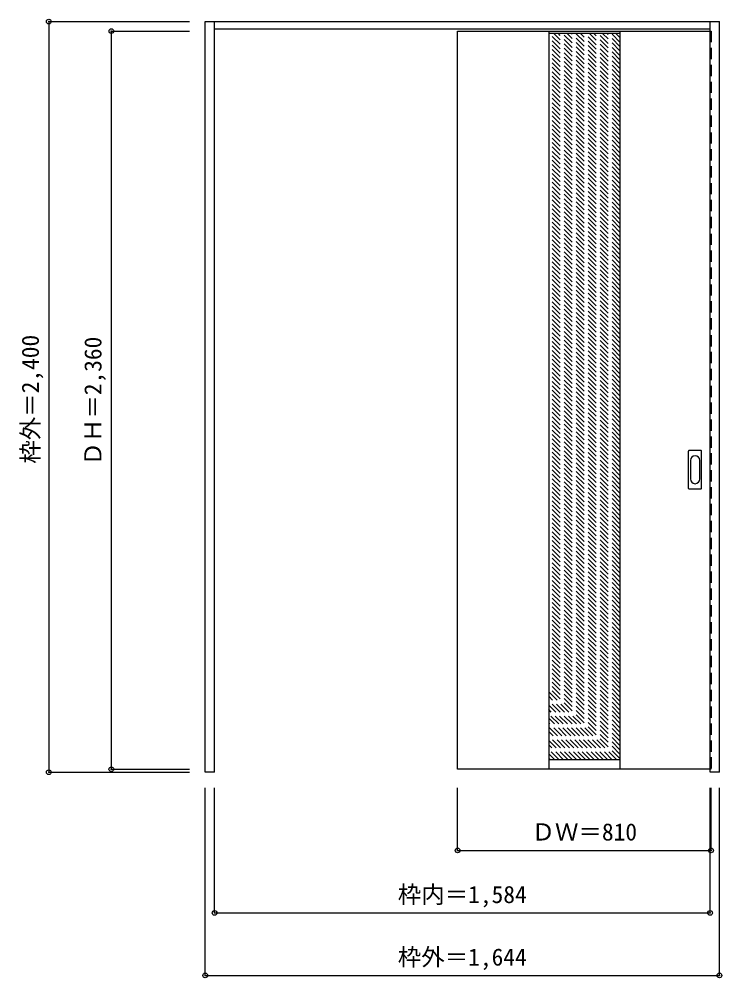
# Model space of a CAD drawing. Units: millimetres, scale not verified. Extents: x -1719 to 527, y -1720 to 1345.
import ezdxf
from ezdxf.enums import TextEntityAlignment as Align

# ---------------------------------------------------------------- set-up
doc = ezdxf.new("R2010")
doc.units = ezdxf.units.MM
doc.header["$LTSCALE"] = 30
doc.header["$PDMODE"] = 32
doc.header["$PDSIZE"] = 15
doc.linetypes.add('DASHED1', pattern=[1.8, 1.2, -0.6])
doc.layers.add('0-0', color=4, linetype='DASHED1')
doc.layers.add('0-1_寸法', color=7, linetype='Continuous')
doc.styles.add('ＭＳ ゴシック', font='')
doc.styles.get('ＭＳ ゴシック').set_extended_font_data('MS Gothic')

msp = doc.modelspace()

# ---------------------------------------------------------------- linework, layer by layer
at = {"layer": '0-0', "color": 3, "linetype": 'Continuous'}
for p, q in [((-1124.52, -1062.4), (-1124.52, 1337.6)), ((-1124.52, 1337.6), (519.48, 1337.6)), ((-1094.52, -1062.4), (-1094.52, 1337.6)), ((489.48, -1053.36), (489.48, 1337.6)), ((519.48, -1062.4), (519.48, 1337.6)), ((-1094.52, 1314.6), (489.48, 1314.6)), ((-26.52, 1307.1), (-26.52, -1052.9)), ((201.48, 1307.1), (201.48, -1052.9)), ((420.48, -154.9), (420.48, -35.9)), ((460.98, -34.4), (421.98, -34.4)), ((462.48, -154.9), (462.48, -35.9)), ((421.98, -156.4), (460.98, -156.4)), ((-1094.52, -1062.4), (-1124.52, -1062.4)), ((489.48, -1052.9), (-317.52, -1052.9))]:
    msp.add_line(p, q, dxfattribs=at)
at = {"layer": '0-0', "color": 7, "linetype": 'Continuous'}
for p, q in [((201.48, 1299.1), (-26.52, 1299.1)), ((426.48, -65.8), (426.48, -125)), ((456.48, -125), (456.48, -65.8)), ((201.48, -1022.9), (-26.52, -1022.9))]:
    msp.add_line(p, q, dxfattribs=at)
at = {"layer": '0-0'}
for p, q in [((201.48, 1059.7), (-26.52, 1287.7)), ((201.48, 1073.85), (-23.78, 1299.1)), ((201.48, 1087.99), (-9.64, 1299.1)), ((201.48, 1102.13), (4.5, 1299.1)), ((201.48, 1116.27), (18.65, 1299.1)), ((201.48, 1130.42), (32.79, 1299.1)), ((201.48, 1144.56), (46.93, 1299.1)), ((201.48, 1158.7), (61.07, 1299.1)), ((201.48, 1172.84), (75.22, 1299.1)), ((201.48, 1186.98), (89.36, 1299.1)), ((201.48, 1201.13), (103.5, 1299.1)), ((201.48, 1215.27), (117.64, 1299.1)), ((201.48, 1229.41), (131.78, 1299.1)), ((201.48, 1243.55), (145.93, 1299.1)), ((201.48, 1257.69), (160.07, 1299.1)), ((201.48, 1271.84), (174.21, 1299.1)), ((201.48, 1285.98), (188.35, 1299.1)), ((489.48, 1307.1), (492.48, 1307.1)), ((492.48, 1307.1), (492.48, -1052.9)), ((201.48, 1045.56), (-26.52, 1273.56)), ((201.48, 1031.42), (-26.52, 1259.42)), ((201.48, 1017.28), (-26.52, 1245.28)), ((201.48, 1003.14), (-26.52, 1231.14)), ((201.48, 988.99), (-26.52, 1216.99)), ((201.48, 974.85), (-26.52, 1202.85)), ((201.48, 960.71), (-26.52, 1188.71)), ((201.48, 946.57), (-26.52, 1174.57)), ((201.48, 932.43), (-26.52, 1160.43)), ((201.48, 918.28), (-26.52, 1146.28)), ((201.48, 904.14), (-26.52, 1132.14)), ((201.48, 890), (-26.52, 1118)), ((201.48, 875.86), (-26.52, 1103.86)), ((201.48, 861.72), (-26.52, 1089.72)), ((201.48, 847.57), (-26.52, 1075.57)), ((201.48, 833.43), (-26.52, 1061.43)), ((201.48, 819.29), (-26.52, 1047.29)), ((201.48, 805.15), (-26.52, 1033.15)), ((201.48, 791), (-26.52, 1019)), ((201.48, 776.86), (-26.52, 1004.86)), ((201.48, 762.72), (-26.52, 990.72)), ((201.48, 748.58), (-26.52, 976.58)), ((201.48, 734.44), (-26.52, 962.44)), ((201.48, 720.29), (-26.52, 948.29)), ((201.48, 706.15), (-26.52, 934.15)), ((201.48, 692.01), (-26.52, 920.01)), ((201.48, 677.87), (-26.52, 905.87)), ((201.48, 663.73), (-26.52, 891.73)), ((201.48, 649.58), (-26.52, 877.58)), ((201.48, 635.44), (-26.52, 863.44)), ((201.48, 621.3), (-26.52, 849.3)), ((201.48, 607.16), (-26.52, 835.16)), ((201.48, 593.01), (-26.52, 821.01)), ((201.48, 578.87), (-26.52, 806.87)), ((201.48, 564.73), (-26.52, 792.73)), ((201.48, 550.59), (-26.52, 778.59)), ((201.48, 536.45), (-26.52, 764.45)), ((201.48, 522.3), (-26.52, 750.3)), ((201.48, 508.16), (-26.52, 736.16)), ((201.48, 494.02), (-26.52, 722.02)), ((201.48, 479.88), (-26.52, 707.88)), ((201.48, 465.74), (-26.52, 693.74)), ((201.48, 451.59), (-26.52, 679.59)), ((201.48, 437.45), (-26.52, 665.45)), ((201.48, 423.31), (-26.52, 651.31)), ((201.48, 409.17), (-26.52, 637.17)), ((201.48, 395.02), (-26.52, 623.02)), ((201.48, 380.88), (-26.52, 608.88)), ((201.48, 366.74), (-26.52, 594.74)), ((201.48, 352.6), (-26.52, 580.6)), ((201.48, 338.46), (-26.52, 566.46)), ((201.48, 324.31), (-26.52, 552.31)), ((201.48, 310.17), (-26.52, 538.17)), ((201.48, 296.03), (-26.52, 524.03)), ((201.48, 281.89), (-26.52, 509.89)), ((201.48, 267.75), (-26.52, 495.75)), ((201.48, 253.6), (-26.52, 481.6)), ((201.48, 239.46), (-26.52, 467.46)), ((201.48, 225.32), (-26.52, 453.32)), ((201.48, 211.18), (-26.52, 439.18)), ((201.48, 197.03), (-26.52, 425.03)), ((201.48, 182.89), (-26.52, 410.89)), ((201.48, 168.75), (-26.52, 396.75)), ((201.48, 154.61), (-26.52, 382.61)), ((201.48, 140.47), (-26.52, 368.47)), ((201.48, 126.32), (-26.52, 354.32)), ((201.48, 112.18), (-26.52, 340.18)), ((201.48, 98.04), (-26.52, 326.04)), ((201.48, 83.9), (-26.52, 311.9)), ((201.48, 69.76), (-26.52, 297.76)), ((201.48, 55.61), (-26.52, 283.61)), ((201.48, 41.47), (-26.52, 269.47)), ((201.48, 27.33), (-26.52, 255.33)), ((201.48, 13.19), (-26.52, 241.19)), ((201.48, -0.96), (-26.52, 227.04)), ((201.48, -15.1), (-26.52, 212.9)), ((201.48, -29.24), (-26.52, 198.76)), ((201.48, -43.38), (-26.52, 184.62)), ((201.48, -57.52), (-26.52, 170.48)), ((201.48, -71.67), (-26.52, 156.33)), ((201.48, -85.81), (-26.52, 142.19)), ((201.48, -99.95), (-26.52, 128.05)), ((201.48, -114.09), (-26.52, 113.91)), ((201.48, -128.23), (-26.52, 99.77)), ((201.48, -142.38), (-26.52, 85.62)), ((201.48, -156.52), (-26.52, 71.48)), ((201.48, -170.66), (-26.52, 57.34)), ((201.48, -184.8), (-26.52, 43.2)), ((201.48, -198.95), (-26.52, 29.05)), ((201.48, -213.09), (-26.52, 14.91)), ((201.48, -227.23), (-26.52, 0.77)), ((201.48, -241.37), (-26.52, -13.37)), ((201.48, -255.51), (-26.52, -27.51)), ((201.48, -269.66), (-26.52, -41.66)), ((201.48, -283.8), (-26.52, -55.8)), ((201.48, -297.94), (-26.52, -69.94)), ((201.48, -312.08), (-26.52, -84.08)), ((201.48, -326.22), (-26.52, -98.22)), ((201.48, -340.37), (-26.52, -112.37)), ((201.48, -354.51), (-26.52, -126.51)), ((201.48, -368.65), (-26.52, -140.65)), ((201.48, -382.79), (-26.52, -154.79)), ((201.48, -396.94), (-26.52, -168.94)), ((201.48, -411.08), (-26.52, -183.08)), ((201.48, -425.22), (-26.52, -197.22)), ((201.48, -439.36), (-26.52, -211.36)), ((201.48, -453.5), (-26.52, -225.5)), ((201.48, -467.65), (-26.52, -239.65)), ((201.48, -481.79), (-26.52, -253.79)), ((201.48, -495.93), (-26.52, -267.93)), ((201.48, -510.07), (-26.52, -282.07)), ((201.48, -524.21), (-26.52, -296.21)), ((201.48, -538.36), (-26.52, -310.36)), ((201.48, -552.5), (-26.52, -324.5)), ((201.48, -566.64), (-26.52, -338.64)), ((201.48, -580.78), (-26.52, -352.78)), ((201.48, -594.92), (-26.52, -366.92)), ((201.48, -609.07), (-26.52, -381.07)), ((201.48, -623.21), (-26.52, -395.21)), ((201.48, -637.35), (-26.52, -409.35)), ((201.48, -651.49), (-26.52, -423.49)), ((201.48, -665.64), (-26.52, -437.64)), ((201.48, -679.78), (-26.52, -451.78)), ((201.48, -693.92), (-26.52, -465.92)), ((201.48, -708.06), (-26.52, -480.06)), ((201.48, -722.2), (-26.52, -494.2)), ((201.48, -736.35), (-26.52, -508.35)), ((201.48, -750.49), (-26.52, -522.49)), ((201.48, -764.63), (-26.52, -536.63)), ((201.48, -778.77), (-26.52, -550.77)), ((201.48, -792.91), (-26.52, -564.91)), ((201.48, -807.06), (-26.52, -579.06)), ((201.48, -821.2), (-26.52, -593.2)), ((201.48, -835.34), (-26.52, -607.34)), ((201.48, -849.48), (-26.52, -621.48)), ((201.48, -863.63), (-26.52, -635.63)), ((201.48, -877.77), (-26.52, -649.77)), ((201.48, -891.91), (-26.52, -663.91)), ((201.48, -906.05), (-26.52, -678.05)), ((201.48, -920.19), (-26.52, -692.19)), ((201.48, -934.34), (-26.52, -706.34)), ((201.48, -948.48), (-26.52, -720.48)), ((201.48, -962.62), (-26.52, -734.62)), ((201.48, -976.76), (-26.52, -748.76)), ((201.48, -990.9), (-26.52, -762.9)), ((201.48, -1005.05), (-26.52, -777.05)), ((201.48, -1019.19), (-26.52, -791.19)), ((191.04, -1022.9), (-26.52, -805.33)), ((176.9, -1022.9), (-26.52, -819.47)), ((162.76, -1022.9), (-26.52, -833.62)), ((148.62, -1022.9), (-26.52, -847.76)), ((134.47, -1022.9), (-26.52, -861.9)), ((120.33, -1022.9), (-26.52, -876.04)), ((106.19, -1022.9), (-26.52, -890.18)), ((92.05, -1022.9), (-26.52, -904.33)), ((77.91, -1022.9), (-26.52, -918.47)), ((63.76, -1022.9), (-26.52, -932.61)), ((49.62, -1022.9), (-26.52, -946.75)), ((35.48, -1022.9), (-26.52, -960.89)), ((21.34, -1022.9), (-26.52, -975.04)), ((7.19, -1022.9), (-26.52, -989.18)), ((-6.95, -1022.9), (-26.52, -1003.32)), ((-21.09, -1022.9), (-26.52, -1017.46)), ((492.48, -1052.9), (489.48, -1052.9))]:
    msp.add_line(p, q, dxfattribs=at)
at = {"layer": '0-0', "color": 3, "linetype": 'Continuous'}
for points in [[(-317.52, -1052.9), (-317.52, 1307.1), (489.48, 1307.1)], [(519.48, -1062.4), (489.48, -1062.4), (489.48, -1053.69)]]:
    msp.add_lwpolyline(points, dxfattribs=at)
for centre, start, end in [((421.98, -35.9), 90, 180), ((460.98, -35.9), 0, 90), ((421.98, -154.9), 180, 270), ((460.98, -154.9), 270, 0)]:
    msp.add_arc(centre, 1.5, start, end, dxfattribs=at)
at = {"layer": '0-0', "color": 7, "linetype": 'Continuous'}
for centre, start, end in [((441.48, -65.8), 0, 180), ((441.48, -125), 180, 0)]:
    msp.add_arc(centre, 15, start, end, dxfattribs=at)
at = {"layer": '0-1_寸法', "color": 4}
for p, q in [((-1624.52, 1337.6), (-1624.52, -1062.4)), ((-1624.52, 1337.6), (-1174.52, 1337.6)), ((-1424.52, 1307.1), (-1174.52, 1307.1)), ((-1424.52, 1307.1), (-1424.52, -1052.9)), ((-1624.52, -1062.4), (-1174.52, -1062.4)), ((-1424.52, -1052.9), (-1174.52, -1052.9)), ((-1124.52, -1712.4), (-1124.52, -1112.4)), ((-1094.52, -1512.4), (-1094.52, -1112.4)), ((-317.52, -1312.4), (-317.52, -1112.4)), ((492.48, -1312.4), (492.48, -1112.4)), ((-317.52, -1312.4), (492.48, -1312.4))]:
    msp.add_line(p, q, dxfattribs=at)
for points in [[(-1124.52, -1712.4), (519.48, -1712.4), (519.48, -1112.4)], [(-1094.52, -1512.4), (489.48, -1512.4), (489.48, -1112.4)]]:
    msp.add_lwpolyline(points, dxfattribs=at)
at = {"layer": '0-1_寸法'}
for p in [(-1624.52, 1337.6), (-1424.52, 1307.1), (-1624.52, -1062.4), (-1424.52, -1052.9), (-317.52, -1312.4), (492.48, -1312.4), (-1094.52, -1512.4), (489.48, -1512.4), (-1124.52, -1712.4), (519.48, -1712.4)]:
    msp.add_point(p, dxfattribs=at)

# ---------------------------------------------------------------- texts
at = {"layer": '0-1_寸法', "style": 'ＭＳ ゴシック'}
for s, p in [('枠外＝2,400', (-1639.52, -76.15)), ('ＤＨ＝2,360', (-1439.52, -82.15))]:
    msp.add_text(s, height=54.99, rotation=90, dxfattribs=at).set_placement(p, align=Align.BOTTOM_LEFT)
for s, p in [('ＤＷ＝810', (-81.27, -1297.4)), ('枠内＝1,584', (-508.77, -1497.4)), ('枠外＝1,644', (-508.77, -1697.4))]:
    msp.add_text(s, height=54.99, dxfattribs=at).set_placement(p, align=Align.BOTTOM_LEFT)

doc.saveas('drawing.dxf')
